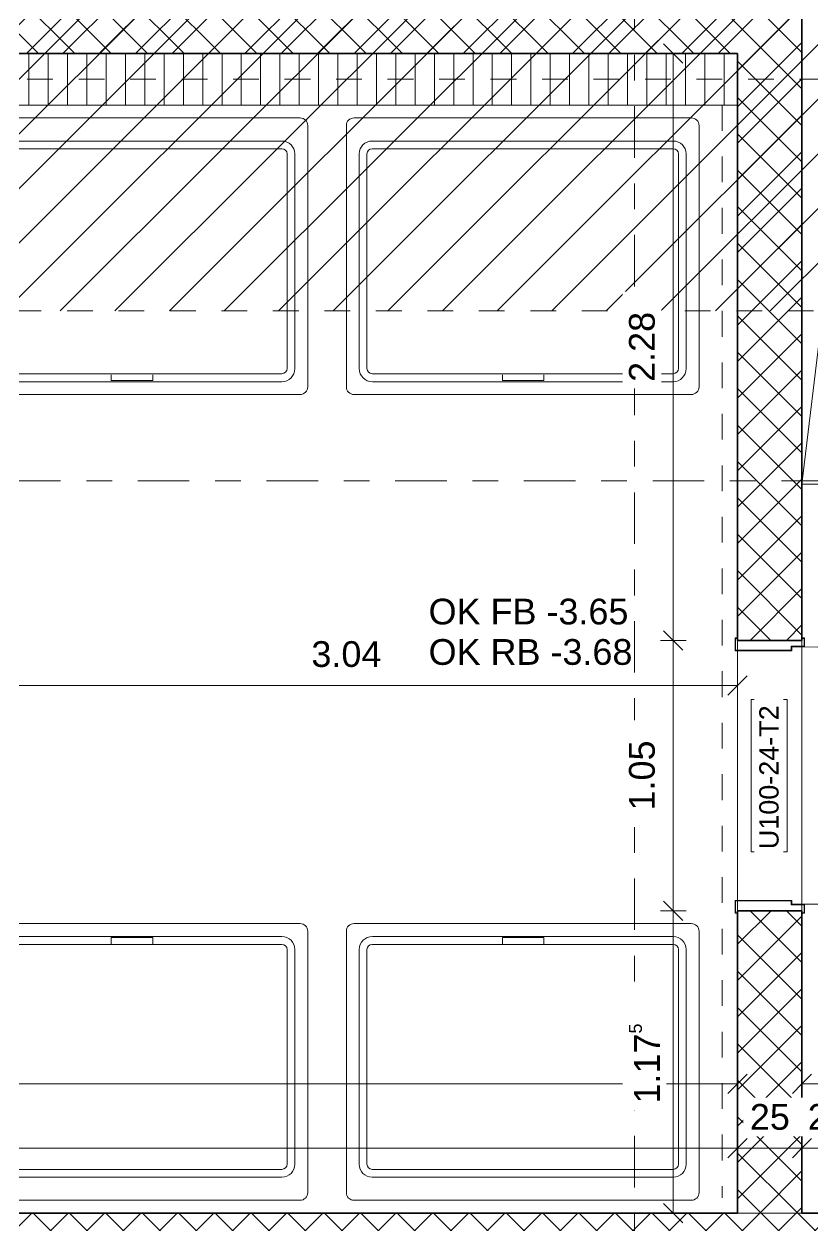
# Model space of a CAD drawing. Header units: metres. Extents: x -86 to 44, y -23 to 39.
# Drawn here: x -6.75 to -3.685, y -2.103 to 2.566 of the extents above; entities that cross this region are included whole.
import ezdxf

# ---------------------------------------------------------------- set-up
doc = ezdxf.new("R2010")
doc.units = ezdxf.units.M
for name, pattern in [('_Rasterlinie_', [0.375, 0.2, -0.05, 0.075, -0.05]), ('_Verdeckte Linien_', [0.15, 0.1, -0.05]), ('Grundrissdarstellung Sturz', [0.25, 0.15, -0.05, 0, -0.05]), ('Strichpunkt - Fein', [0.2, 0.1, -0.05, 0, -0.05])]:
    doc.linetypes.add(name, pattern=pattern)
for name, color, linetype, lineweight in [('A-____-____-DIMS', 7, 'Continuous', 5), ('A-____-____-DIMS-50', 7, 'Continuous', 5), ('A-DETL-____-HDLN', 7, '_Verdeckte Linien_', 9), ('A-DETL-GENF-OTLN', 7, 'Continuous', 9), ('A-DOOR-____-IDEN', 7, 'Continuous', 5), ('A-DOOR-____-OTLN', 7, 'Continuous', 9), ('A-DOOR-FRAM-MCUT', 7, 'Continuous', 9), ('A-DOOR-OPNG-OTLN', 7, 'Continuous', 9), ('A-FLOR-____-OTLN', 7, 'Continuous', 9), ('A-FLOR-____-OVHD', 7, 'Strichpunkt - Fein', 9), ('A-WALL-____-MCUT', 7, 'Continuous', 35), ('A-WALL-____-PATT', 7, 'Continuous', 35), ('G-____-____-DIMS', 7, 'Continuous', 5), ('Q-SPCQ-____-OTLN', 7, 'Continuous', 9), ('S-GRID-____-OTLN', 7, 'Continuous', 5)]:
    doc.layers.add(name, color=color, linetype=linetype, lineweight=lineweight)
doc.styles.add('Arial_1', font='arial.ttf', dxfattribs={"height": 0.1})
doc.styles.add('Arial_2', font='arial.ttf', dxfattribs={"height": 0.075})
doc.dimstyles.new('Arial_2_00mm_fein', dxfattribs={"dimscale": 0.3048, "dimtxt": 0.102026, "dimasz": 0.246063, "dimexe": 0.164042, "dimexo": 0.0625, "dimgap": 0.123031, "dimtad": 1, "dimdec": 1, "dimlfac": 100, "dimrnd": 0.5, "dimdsep": 46, "dimtxsty": 'Arial_1', "dimblk1": 'OBLIQUE', "dimblk2": 'OBLIQUE', "dimsah": 1, "dimcen": 0.09, "dimazin": 0, "dimtfac": 1, "dimtdec": 4, "dimtix": 1, "dimtmove": 0, "dimatfit": 3, "dimfxl": 0.164042, "dimfxlon": 1, "dimtvp": 1, "dimtfill": 1, "dimtolj": 1, "dimtzin": 0, "dimarcsym": 2})
doc.dimstyles.new('Arial_2_00mm_fein_2', dxfattribs={"dimscale": 0.3048, "dimtxt": 0.102026, "dimasz": 0.246063, "dimexe": 0.164042, "dimexo": 0.0625, "dimgap": 0.123031, "dimtad": 1, "dimrnd": 0.005, "dimzin": 0, "dimdsep": 46, "dimtxsty": 'Arial_1', "dimblk1": 'OBLIQUE', "dimblk2": 'OBLIQUE', "dimsah": 1, "dimcen": 0.09, "dimazin": 0, "dimtfac": 1, "dimtdec": 4, "dimtix": 1, "dimtmove": 0, "dimatfit": 3, "dimfxl": 0.164042, "dimfxlon": 1, "dimtvp": 1, "dimtfill": 1, "dimtolj": 1, "dimtzin": 0, "dimarcsym": 2})
doc.dimstyles.new('SUB_Rohbau_fein_1', dxfattribs={"dimscale": 0.3048, "dimtxt": 0.102026, "dimasz": 0.246063, "dimexe": 0.164042, "dimexo": 0.0625, "dimgap": 0.123031, "dimtad": 1, "dimrnd": 0.005, "dimzin": 0, "dimdsep": 46, "dimtxsty": 'Arial_1', "dimblk1": 'OBLIQUE', "dimblk2": 'OBLIQUE', "dimsah": 1, "dimcen": 0.09, "dimazin": 0, "dimtfac": 1, "dimtdec": 4, "dimtix": 1, "dimtmove": 0, "dimatfit": 3, "dimfxl": 0.164042, "dimfxlon": 1, "dimtvp": 1, "dimtfill": 1, "dimtolj": 1, "dimtzin": 0, "dimarcsym": 2})
pattern_1 = [(45, (0, 0), (-0.0707107, 0.0707107), []), (135, (0, 0), (-0.0707107, -0.0707107), [])]

# ---------------------------------------------------------------- blocks, each defined once
blk = doc.blocks.new('TU DF 1 - Stahlzarge - stumpf einschlagend - ML - 1050 x 2140 - EI30-33618918--01_UG_OK_FFB_AF')
at = {"layer": 'A-DOOR-____-OTLN', "linetype": 'Grundrissdarstellung Sturz'}
for p, q in [((-0.525, 0.125), (0.525, 0.125)), ((-0.525, -0.125), (0.525, -0.125))]:
    blk.add_line(p, q, dxfattribs=at)
at = {"layer": 'A-DOOR-FRAM-MCUT'}
for p, q in [((-0.5, 0.135), (-0.535, 0.135)), ((-0.535, 0.135), (-0.535, 0.125)), ((-0.533, 0.125), (-0.533, 0.133)), ((-0.533, 0.133), (-0.502, 0.133)), ((-0.502, 0.133), (-0.502, 0.083)), ((-0.5, 0.085), (-0.5, 0.135)), ((0.535, 0.135), (0.5, 0.135)), ((0.5, 0.135), (0.5, 0.085)), ((0.502, 0.083), (0.502, 0.133)), ((0.502, 0.133), (0.533, 0.133)), ((0.533, 0.133), (0.533, 0.125)), ((0.535, 0.125), (0.535, 0.135)), ((-0.502, 0.083), (-0.487, 0.083)), ((-0.485, 0.085), (-0.5, 0.085)), ((-0.487, 0.083), (-0.487, -0.133)), ((-0.485, -0.135), (-0.485, 0.085)), ((0.5, 0.085), (0.485, 0.085)), ((0.485, 0.085), (0.485, -0.135)), ((0.487, -0.133), (0.487, 0.083)), ((0.487, 0.083), (0.502, 0.083)), ((-0.535, -0.125), (-0.535, -0.135)), ((-0.535, -0.135), (-0.485, -0.135)), ((-0.533, -0.133), (-0.533, -0.125)), ((-0.487, -0.133), (-0.533, -0.133)), ((0.485, -0.135), (0.535, -0.135)), ((0.533, -0.133), (0.487, -0.133)), ((0.533, -0.125), (0.533, -0.133)), ((0.535, -0.135), (0.535, -0.125))]:
    blk.add_line(p, q, dxfattribs=at)
at = {"layer": 'A-DOOR-OPNG-OTLN'}
blk.add_line((0.5, 0.135), (0.5, 1.135), dxfattribs=at)
blk.add_arc((0.5, 0.135), 1, 90, 180, dxfattribs=at)
blk = doc.blocks.new('Müllcontainer-1100 L - schwarz-21087214--01_UG_OK_FFB_AF')
at = {"layer": 'Q-SPCQ-____-OTLN'}
for p, q in [((0.655, 0.3), (-0.655, 0.3)), ((-0.685, 0.27), (-0.685, -0.745)), ((0.685, -0.745), (0.685, 0.27)), ((-0.585, 0.21), (0.585, 0.21)), ((-0.635, -0.674), (-0.635, 0.16)), ((-0.605, 0.16), (-0.605, -0.674)), ((0.585, 0.18), (-0.585, 0.18)), ((0.605, -0.674), (0.605, 0.16)), ((0.635, 0.16), (0.635, -0.674)), ((-0.585, -0.694), (0.585, -0.694)), ((-0.0783, -0.6986), (-0.0783, -0.7205)), ((0.0828, -0.7205), (0.0828, -0.6986)), ((0.584, -0.725), (-0.584, -0.725)), ((-0.0783, -0.7205), (-0.0683, -0.7205)), ((0.0728, -0.7205), (-0.0683, -0.7205)), ((0.0728, -0.7205), (0.0828, -0.7205)), ((-0.655, -0.775), (0.655, -0.775))]:
    blk.add_line(p, q, dxfattribs=at)
for centre, radius, start, end in [((-0.655, 0.27), 0.03, 90, 180), ((0.655, 0.27), 0.03, 360, 90), ((-0.585, 0.16), 0.05, 90, 180), ((0.585, 0.16), 0.05, 360, 90), ((-0.585, 0.16), 0.02, 90, 180), ((0.585, 0.16), 0.02, 360, 90), ((-0.584, -0.674), 0.051, 180, 270), ((-0.585, -0.674), 0.02, 180, 270), ((0.584, -0.674), 0.051, 270, 0), ((0.585, -0.674), 0.02, 270, 0), ((-0.655, -0.745), 0.03, 180, 270), ((0.655, -0.745), 0.03, 270, 0)]:
    blk.add_arc(centre, radius, start, end, dxfattribs=at)
blk = doc.blocks.new('Müllcontainer-1100 L - schwarz-21101845--01_UG_OK_FFB_AF')
at = {"layer": 'Q-SPCQ-____-OTLN'}
for p, q in [((0.655, 0.775), (-0.655, 0.775)), ((-0.685, 0.745), (-0.685, -0.27)), ((-0.584, 0.725), (0.584, 0.725)), ((-0.0783, 0.7205), (-0.0783, 0.6962)), ((-0.0683, 0.7205), (-0.0783, 0.7205)), ((-0.0683, 0.7205), (0.0728, 0.7205)), ((0.0828, 0.7205), (0.0728, 0.7205)), ((0.0828, 0.6962), (0.0828, 0.7205)), ((0.685, -0.27), (0.685, 0.745)), ((-0.635, -0.16), (-0.635, 0.674)), ((-0.605, 0.674), (-0.605, -0.16)), ((0.585, 0.694), (-0.585, 0.694)), ((0.605, -0.16), (0.605, 0.674)), ((0.635, 0.674), (0.635, -0.16)), ((-0.585, -0.18), (0.585, -0.18)), ((0.585, -0.21), (-0.585, -0.21)), ((-0.655, -0.3), (0.655, -0.3))]:
    blk.add_line(p, q, dxfattribs=at)
for centre, radius, start, end in [((-0.655, 0.745), 0.03, 90, 180), ((0.655, 0.745), 0.03, 360, 90), ((-0.584, 0.674), 0.051, 90, 180), ((0.584, 0.674), 0.051, 0, 90), ((-0.585, 0.674), 0.02, 90, 180), ((0.585, 0.674), 0.02, 360, 90), ((-0.585, -0.16), 0.05, 180, 270), ((-0.585, -0.16), 0.02, 180, 270), ((0.585, -0.16), 0.02, 270, 0), ((0.585, -0.16), 0.05, 270, 0), ((-0.655, -0.27), 0.03, 180, 270), ((0.655, -0.27), 0.03, 270, 0)]:
    blk.add_arc(centre, radius, start, end, dxfattribs=at)
blk = doc.blocks.new('Rampenpfeil - Regulär-39786314--01_UG_OK_FFB_AF')
at = {"layer": 'A-DETL-GENF-OTLN'}
blk.add_line((5.42, 0.65), (0, 1.3), dxfattribs=at)
blk = doc.blocks.new('DE_Detailverweis - mit_Rahmen-56961569--01_UG_OK_FFB_AF')
at = {"layer": 'A-DETL-GENF-OTLN', "color": 30, "linetype": 'Strichpunkt - Fein', "true_color": 0xff8000}
for p, q in [((0, 3.65), (6.3504, 3.65)), ((0, 3.65), (0, 0)), ((6.3504, 0), (6.3504, 3.65)), ((6.3504, 0), (0, 0))]:
    blk.add_line(p, q, dxfattribs=at)
blk = doc.blocks.new('DIMBLOCK414--01_UG_OK_FFB_AF')
at = {"layer": 'A-____-____-DIMS-50'}
for p, q in [((-9.933, -1.8015), (-9.933, -1.7515)), ((-9.933, -1.8015), (-9.8955, -1.764)), ((-3.978, -1.8015), (-3.978, -1.7515)), ((-3.978, -1.8015), (-3.9405, -1.764)), ((-9.933, -1.8015), (-9.9705, -1.839)), ((-9.933, -1.8015), (-3.978, -1.8015)), ((-9.933, -1.8015), (-9.933, -1.8515)), ((-3.978, -1.8015), (-4.0155, -1.839)), ((-3.978, -1.8015), (-3.978, -1.8515))]:
    blk.add_line(p, q, dxfattribs=at)
at = {"layer": 'A-____-____-DIMS-50', "color": 0, "insert": (-7.1172, -1.6294), "char_height": 0.1, "width": 0.388091, "attachment_point": 1, "line_spacing_factor": 0.941778, "style": 'Arial_1', "bg_fill": 3, "box_fill_scale": 1.25, "bg_fill_color": 256, "bg_fill_true_color": 13158600, "bg_fill_transparency": 0}
blk.add_mtext('5.95\\A2\\H0.5x;\\S5^  ;\\H2x;', dxfattribs=at)
blk = doc.blocks.new('_Oblique')
at = {"color": 0, "linetype": 'ByBlock', "lineweight": -2}
blk.add_line((-0.5, -0.5), (0.5, 0.5), dxfattribs=at)
blk = doc.blocks.new('DIMBLOCK415--01_UG_OK_FFB_AF')
at = {"layer": 'A-____-____-DIMS-50'}
for p, q in [((-3.978, -1.8015), (-3.978, -1.7515)), ((-3.978, -1.8015), (-3.9405, -1.764)), ((-3.728, -1.8015), (-3.728, -1.7515)), ((-3.728, -1.8015), (-3.6905, -1.764)), ((-3.978, -1.8015), (-4.0155, -1.839)), ((-3.978, -1.8015), (-3.728, -1.8015)), ((-3.978, -1.8015), (-3.978, -1.8515)), ((-3.728, -1.8015), (-3.7655, -1.839)), ((-3.728, -1.8015), (-3.728, -1.8515))]:
    blk.add_line(p, q, dxfattribs=at)
at = {"layer": 'A-____-____-DIMS-50', "color": 0, "insert": (-3.9306, -1.6294), "char_height": 0.1, "width": 0.186088, "attachment_point": 1, "line_spacing_factor": 0.941778, "style": 'Arial_1', "bg_fill": 3, "box_fill_scale": 1.25, "bg_fill_color": 256, "bg_fill_true_color": 13158600, "bg_fill_transparency": 0}
blk.add_mtext('25', dxfattribs=at)
blk = doc.blocks.new('DIMBLOCK416--01_UG_OK_FFB_AF')
at = {"layer": 'A-____-____-DIMS-50'}
for p, q in [((-3.728, -1.8015), (-3.728, -1.7515)), ((-3.728, -1.8015), (-3.6905, -1.764)), ((-3.528, -1.8015), (-3.528, -1.7515)), ((-3.528, -1.8015), (-3.4905, -1.764)), ((-3.728, -1.8015), (-3.7655, -1.839)), ((-3.728, -1.8015), (-3.528, -1.8015)), ((-3.728, -1.8015), (-3.728, -1.8515)), ((-3.528, -1.8015), (-3.5655, -1.839)), ((-3.528, -1.8015), (-3.528, -1.8515))]:
    blk.add_line(p, q, dxfattribs=at)
at = {"layer": 'A-____-____-DIMS-50', "color": 0, "insert": (-3.7056, -1.6294), "char_height": 0.1, "width": 0.186088, "attachment_point": 1, "line_spacing_factor": 0.941778, "style": 'Arial_1', "bg_fill": 3, "box_fill_scale": 1.25, "bg_fill_color": 256, "bg_fill_true_color": 13158600, "bg_fill_transparency": 0}
blk.add_mtext('20', dxfattribs=at)
blk = doc.blocks.new('DIMBLOCK431--01_UG_OK_FFB_AF')
at = {"layer": 'A-____-____-DIMS-50'}
for p, q in [((-3.728, -1.5515), (-3.728, -1.5015)), ((-3.728, -1.5515), (-3.6905, -1.514)), ((-2.428, -1.5515), (-2.428, -1.5015)), ((-2.428, -1.5515), (-2.3905, -1.514)), ((-3.728, -1.5515), (-3.7655, -1.589)), ((-3.728, -1.5515), (-2.428, -1.5515)), ((-3.728, -1.5515), (-3.728, -1.6015)), ((-2.428, -1.5515), (-2.4655, -1.589)), ((-2.428, -1.5515), (-2.428, -1.6015))]:
    blk.add_line(p, q, dxfattribs=at)
at = {"layer": 'A-____-____-DIMS-50', "color": 0, "insert": (-3.2137, -1.3794), "char_height": 0.1, "width": 0.325653, "attachment_point": 1, "line_spacing_factor": 0.941778, "style": 'Arial_1', "bg_fill": 3, "box_fill_scale": 1.25, "bg_fill_color": 256, "bg_fill_true_color": 13158600, "bg_fill_transparency": 0}
blk.add_mtext('1.30', dxfattribs=at)
blk = doc.blocks.new('DIMBLOCK432--01_UG_OK_FFB_AF')
at = {"layer": 'A-____-____-DIMS-50'}
for p, q in [((-12.633, -1.5515), (-12.633, -1.5015)), ((-12.633, -1.5515), (-12.5955, -1.514)), ((-3.978, -1.5515), (-3.978, -1.5015)), ((-3.978, -1.5515), (-3.9405, -1.514)), ((-12.633, -1.5515), (-12.6705, -1.589)), ((-12.633, -1.5515), (-3.978, -1.5515)), ((-12.633, -1.5515), (-12.633, -1.6015)), ((-3.978, -1.5515), (-4.0155, -1.589)), ((-3.978, -1.5515), (-3.978, -1.6015))]:
    blk.add_line(p, q, dxfattribs=at)
at = {"layer": 'A-____-____-DIMS-50', "color": 0, "insert": (-8.4672, -1.3794), "char_height": 0.1, "width": 0.388091, "attachment_point": 1, "line_spacing_factor": 0.941778, "style": 'Arial_1', "bg_fill": 3, "box_fill_scale": 1.25, "bg_fill_color": 256, "bg_fill_true_color": 13158600, "bg_fill_transparency": 0}
blk.add_mtext('8.65\\A2\\H0.5x;\\S5^  ;\\H2x;', dxfattribs=at)
blk = doc.blocks.new('DIMBLOCK757--01_UG_OK_FFB_AF')
at = {"layer": 'A-____-____-DIMS-50'}
for p, q in [((-4.228, 2.4516), (-4.2655, 2.4891)), ((-4.228, 2.4516), (-4.278, 2.4516)), ((-4.228, 2.4516), (-4.228, 0.1716)), ((-4.228, 2.4516), (-4.1905, 2.4141)), ((-4.228, 2.4516), (-4.178, 2.4516)), ((-4.228, 0.1716), (-4.2655, 0.2091)), ((-4.228, 0.1716), (-4.278, 0.1716)), ((-4.228, 0.1716), (-4.1905, 0.1341)), ((-4.228, 0.1716), (-4.178, 0.1716))]:
    blk.add_line(p, q, dxfattribs=at)
at = {"layer": 'A-____-____-DIMS-50', "color": 0, "insert": (-4.4, 1.1759), "char_height": 0.1, "width": 0.325653, "attachment_point": 1, "rotation": 90, "line_spacing_factor": 0.941778, "style": 'Arial_1', "bg_fill": 3, "box_fill_scale": 1.25, "bg_fill_color": 256, "bg_fill_true_color": 13158600, "bg_fill_transparency": 0}
blk.add_mtext('2.28', dxfattribs=at)
blk = doc.blocks.new('DIMBLOCK758--01_UG_OK_FFB_AF')
at = {"layer": 'A-____-____-DIMS-50'}
for p, q in [((-4.228, 0.1716), (-4.2655, 0.2091)), ((-4.228, 0.1716), (-4.278, 0.1716)), ((-4.228, 0.1716), (-4.228, -0.8784)), ((-4.228, 0.1716), (-4.1905, 0.1341)), ((-4.228, 0.1716), (-4.178, 0.1716)), ((-4.228, -0.8784), (-4.278, -0.8784)), ((-4.228, -0.8784), (-4.2655, -0.8409)), ((-4.228, -0.8784), (-4.1905, -0.9159)), ((-4.228, -0.8784), (-4.178, -0.8784))]:
    blk.add_line(p, q, dxfattribs=at)
at = {"layer": 'A-____-____-DIMS-50', "color": 0, "insert": (-4.4, -0.4891), "char_height": 0.1, "width": 0.325653, "attachment_point": 1, "rotation": 90, "line_spacing_factor": 0.941778, "style": 'Arial_1', "bg_fill": 3, "box_fill_scale": 1.25, "bg_fill_color": 256, "bg_fill_true_color": 13158600, "bg_fill_transparency": 0}
blk.add_mtext('1.05', dxfattribs=at)
blk = doc.blocks.new('DIMBLOCK759--01_UG_OK_FFB_AF')
at = {"layer": 'A-____-____-DIMS-50'}
for p, q in [((-4.228, -0.8784), (-4.278, -0.8784)), ((-4.228, -0.8784), (-4.2655, -0.8409)), ((-4.228, -0.8784), (-4.228, -2.0534)), ((-4.228, -0.8784), (-4.1905, -0.9159)), ((-4.228, -0.8784), (-4.178, -0.8784)), ((-4.228, -2.0534), (-4.278, -2.0534)), ((-4.228, -2.0534), (-4.2655, -2.0159)), ((-4.228, -2.0534), (-4.1905, -2.0909)), ((-4.228, -2.0534), (-4.178, -2.0534))]:
    blk.add_line(p, q, dxfattribs=at)
at = {"layer": 'A-____-____-DIMS-50', "color": 0, "insert": (-4.4, -1.6276), "char_height": 0.1, "width": 0.388091, "attachment_point": 1, "rotation": 90, "line_spacing_factor": 0.941778, "style": 'Arial_1', "bg_fill": 3, "box_fill_scale": 1.25, "bg_fill_color": 256, "bg_fill_true_color": 13158600, "bg_fill_transparency": 0}
blk.add_mtext('1.17\\A2\\H0.5x;\\S5^  ;\\H2x;', dxfattribs=at)
blk = doc.blocks.new('DIMBLOCK767--01_UG_OK_FFB_AF')
at = {"layer": 'A-____-____-DIMS-50'}
for p, q in [((-7.018, -0.0034), (-7.018, 0.0466)), ((-7.018, -0.0034), (-6.9805, 0.0341)), ((-3.978, -0.0034), (-3.978, 0.0466)), ((-3.978, -0.0034), (-3.9405, 0.0341)), ((-7.018, -0.0034), (-7.0555, -0.0409)), ((-7.018, -0.0034), (-3.978, -0.0034)), ((-7.018, -0.0034), (-7.018, -0.0534)), ((-3.978, -0.0034), (-4.0155, -0.0409)), ((-3.978, -0.0034), (-3.978, -0.0534))]:
    blk.add_line(p, q, dxfattribs=at)
at = {"layer": 'A-____-____-DIMS-50', "color": 0, "insert": (-5.6337, 0.1686), "char_height": 0.1, "width": 0.325653, "attachment_point": 1, "line_spacing_factor": 0.941778, "style": 'Arial_1', "bg_fill": 3, "box_fill_scale": 1.25, "bg_fill_color": 256, "bg_fill_true_color": 13158600, "bg_fill_transparency": 0}
blk.add_mtext('3.04', dxfattribs=at)

msp = doc.modelspace()

# ---------------------------------------------------------------- hatches: boundary and pattern name
at = {"layer": 'A-DETL-GENF-OTLN', "true_color": 0xff00ff}
h = msp.add_hatch(dxfattribs=at)
h.set_pattern_fill('FP_44', color=6, style=0, pattern_type=2)
h.set_pattern_definition([(45, (0, 0), (-0.106066, 0.106066), [])])
h.paths.add_polyline_path([(-3.728, 1.4516), (-2.728, 1.4516), (-2.728, 6.8016), (4.502, 6.8016), (4.502, 12.6516), (-13.983, 12.6516), (-13.983, 1.4516), (-3.7906, 1.4516)])
h.paths.add_polyline_path([(-9.728, 2.8516), (-9.728, 4.7016), (-9.278, 4.7016), (-9.648, 4.6216), (-9.7268, 2.8782)])
h.paths.add_polyline_path([(-12.983, 4.7016), (-12.983, 4.7016), (-12.983, 5.1158)])
h.paths.add_polyline_path([(-4.768, 9.9916), (-4.768, 11.2516), (-4.128, 11.2516), (-4.688, 11.1716), (-4.7341, 10.4916)])
at = {"layer": 'A-WALL-____-PATT', "lineweight": 9}
h = msp.add_hatch(dxfattribs=at)
h.set_pattern_fill('FP_1', color=256, style=0, pattern_type=2)
h.set_pattern_definition(pattern_1)
h.paths.add_polyline_path([(-4.128, 2.4516), (-3.728, 2.4516), (-3.728, 7.1016), (-4.128, 7.1016), (-4.128, 2.4804)])
h.paths.add_polyline_path([(-4.128, 8.1516), (-3.728, 8.1516), (-3.728, 11.4816), (-4.128, 11.4816), (-4.128, 8.2516)])
h = msp.add_hatch(dxfattribs=at)
h.set_pattern_fill('FP_1', color=256, style=0, pattern_type=2)
h.set_pattern_definition(pattern_1)
h.paths.add_polyline_path([(-12.983, 2.4516), (-4.128, 2.4516), (-4.128, 2.8516), (-12.983, 2.8516), (-12.983, 2.7016)])
at = {"layer": 'A-WALL-____-PATT', "lineweight": 9, "true_color": 0x787878}
h = msp.add_hatch(dxfattribs=at)
h.set_pattern_fill('FP_23', color=8, angle=-90, style=0, pattern_type=2)
h.set_pattern_definition([(270, (-8.306, 2.452), (0.075, 2e-16), [])])
h.paths.add_polyline_path([(-4.0662, 2.2516), (-3.978, 2.2516), (-3.978, 2.4516), (-12.633, 2.4516), (-12.633, 2.2516), (-4.2964, 2.2516)])
at = {"layer": 'A-WALL-____-PATT', "lineweight": 9}
h = msp.add_hatch(dxfattribs=at)
h.set_pattern_fill('FP_1', color=256, style=0, pattern_type=2)
h.set_pattern_definition(pattern_1)
h.paths.add_polyline_path([(-3.728, -2.0534), (-3.728, -0.8784), (-3.978, -0.8784), (-3.978, -2.0534), (-3.7906, -2.0534)])
h.paths.add_polyline_path([(-3.7906, 0.1716), (-3.728, 0.1716), (-3.728, 2.4516), (-3.978, 2.4516), (-3.978, 0.1716)])
h = msp.add_hatch(dxfattribs=at)
h.set_pattern_fill('FP_1', color=256, style=0, pattern_type=2)
h.set_pattern_definition(pattern_1)
h.paths.add_polyline_path([(-12.8065, -2.3534), (-11.533, -2.3533), (-11.533, -2.0534), (-12.983, -2.0534), (-12.983, -2.3534), (-12.8156, -2.3534)])
h.paths.add_polyline_path([(-9.86, -2.3534), (-3.528, -2.3532), (-3.528, -2.0534), (-9.933, -2.0534), (-9.933, -2.3534), (-9.878, -2.3534)])
h.paths.add_polyline_path([(-2.428, -2.3534), (-2.428, -2.0534), (-2.478, -2.0534), (-2.478, -2.3534)])

# ---------------------------------------------------------------- linework, layer by layer
at = {"layer": 'A-DETL-____-HDLN'}
msp.add_line((-13.983, 1.4516), (-2.728, 1.4516), dxfattribs=at)
at = {"layer": 'A-DOOR-____-IDEN', "flags": 128}
msp.add_lwpolyline([(-3.9248, -0.6495), (-3.9248, -0.0575), (-3.7858, -0.0575), (-3.7858, -0.6495)], close=True, dxfattribs=at)
at = {"layer": 'A-FLOR-____-OTLN'}
for p, q in [((-2.428, 0.7791), (-3.728, 0.7791)), ((-3.978, 0.1336), (-3.978, 0.1716)), ((-3.728, 0.1716), (-3.728, 0.1486)), ((-3.728, 0.1466), (-3.728, -0.8534)), ((-3.978, -0.8385), (-3.978, 0.1316)), ((-3.978, -0.8784), (-3.978, -0.8404)), ((-3.728, -0.8554), (-3.728, -0.8784))]:
    msp.add_line(p, q, dxfattribs=at)
at = {"layer": 'A-FLOR-____-OVHD'}
for p, q in [((-4.038, 2.2516), (-4.038, -1.9934)), ((11.227, -2.0534), (-26.968, -2.0534))]:
    msp.add_line(p, q, dxfattribs=at)
at = {"layer": 'A-WALL-____-MCUT'}
for p, q in [((-3.728, 0.1716), (-3.728, 7.1016)), ((-12.633, 2.4516), (-3.978, 2.4516)), ((-3.978, 2.4516), (-3.978, 0.1716)), ((-3.978, 0.1716), (-3.728, 0.1716)), ((-3.728, -0.8784), (-3.978, -0.8784)), ((-3.978, -0.8784), (-3.978, -2.0534)), ((-3.728, -2.0534), (-3.728, -0.8784)), ((-3.978, -2.0534), (-9.933, -2.0534)), ((-3.528, -2.0534), (-3.728, -2.0534))]:
    msp.add_line(p, q, dxfattribs=at)
at = {"layer": 'A-WALL-____-MCUT', "lineweight": 9}
for p, q in [((-12.633, 2.2516), (-3.978, 2.2516)), ((-3.978, -2.0534), (-3.728, -2.0534))]:
    msp.add_line(p, q, dxfattribs=at)
at = {"layer": 'S-GRID-____-OTLN', "color": 8, "linetype": '_Rasterlinie_', "true_color": 0x808080}
for p, q in [((-4.378, -3.9534), (-4.378, 34.9016)), ((-34.308, 0.7916), (27.9515, 0.7916))]:
    msp.add_line(p, q, dxfattribs=at)

# ---------------------------------------------------------------- block references
at = {"layer": 'A-DETL-GENF-OTLN', "rotation": 90}
msp.add_blockref('Rampenpfeil - Regulär-39786314--01_UG_OK_FFB_AF', (-2.428, 0.7791), dxfattribs=at)
at = {"layer": 'A-DETL-GENF-OTLN', "color": 30, "true_color": 0xff8000}
msp.add_blockref('DE_Detailverweis - mit_Rahmen-56961569--01_UG_OK_FFB_AF', (-9.988, 2.3516), dxfattribs=at)
at = {"layer": 'A-DOOR-____-OTLN', "rotation": 269.9999999999999}
msp.add_blockref('TU DF 1 - Stahlzarge - stumpf einschlagend - ML - 1050 x 2140 - EI30-33618918--01_UG_OK_FFB_AF', (-3.853, -0.3534), dxfattribs=at)
at = {"layer": 'Q-SPCQ-____-OTLN'}
for name, p in [('Müllcontainer-1100 L - schwarz-21087214--01_UG_OK_FFB_AF', (-6.333, 1.9016)), ('Müllcontainer-1100 L - schwarz-21087214--01_UG_OK_FFB_AF', (-4.813, 1.9016)), ('Müllcontainer-1100 L - schwarz-21101845--01_UG_OK_FFB_AF', (-6.333, -1.7034)), ('Müllcontainer-1100 L - schwarz-21101845--01_UG_OK_FFB_AF', (-4.813, -1.7034))]:
    msp.add_blockref(name, p, dxfattribs=at)

# ---------------------------------------------------------------- texts
at = {"layer": 'G-____-____-DIMS', "insert": (-5.1785, 0.3337), "char_height": 0.1, "width": 0.946353, "attachment_point": 1, "line_spacing_factor": 0.941778, "style": 'Arial_1'}
msp.add_mtext('OK FB -3.65\\POK RB -3.68', dxfattribs=at)

# ---------------------------------------------------------------- next in the draw order: texts
at = {"layer": 'A-DOOR-____-IDEN', "insert": (-3.8939, -0.6395), "char_height": 0.075, "width": 0.689451, "attachment_point": 1, "rotation": 90, "style": 'Arial_2', "bg_fill": 3, "box_fill_scale": 1.25, "bg_fill_color": 256, "bg_fill_true_color": 13158600, "bg_fill_transparency": 0}
msp.add_mtext('U100-24-T2', dxfattribs=at)

# ---------------------------------------------------------------- next in the draw order: dimensions: what is measured, and where the dimension line sits
at = {"layer": 'A-____-____-DIMS'}
dim = msp.add_linear_dim(base=(-4.228, 0.1716), p1=(-4.178, 2.4516), p2=(-4.178, 0.1716), angle=90, dimstyle='SUB_Rohbau_fein_1', override={"dimpost": '<>', "dimfxl": 2.28}, dxfattribs=at)
dim.commit()
dim.dimension.update_dxf_attribs({"geometry": 'DIMBLOCK757--01_UG_OK_FFB_AF', "text_midpoint": (-4.3166, 1.3116)})
dim = msp.add_linear_dim(base=(-3.978, -1.8015), p1=(-9.933, -1.7515), p2=(-3.978, -1.7515), text='\\A1;5.95\\Q;{\\A1;{\\H0.5x;\\S5^ ;}}', dimstyle='Arial_2_00mm_fein_2', override={"dimpost": '<>', "dimfxl": 5.955}, dxfattribs=at)
dim.commit()
dim.dimension.update_dxf_attribs({"geometry": 'DIMBLOCK414--01_UG_OK_FFB_AF', "text_midpoint": (-6.9555, -1.7129)})

# ---------------------------------------------------------------- next in the draw order: dimensions: what is measured, and where the dimension line sits
dim = msp.add_linear_dim(base=(-4.228, -0.8784), p1=(-4.178, 0.1716), p2=(-4.178, -0.8784), angle=90, dimstyle='SUB_Rohbau_fein_1', override={"dimpost": '<>', "dimfxl": 1.05}, dxfattribs=at)
dim.commit()
dim.dimension.update_dxf_attribs({"geometry": 'DIMBLOCK758--01_UG_OK_FFB_AF', "text_midpoint": (-4.3166, -0.3534)})
dim = msp.add_linear_dim(base=(-3.728, -1.8015), p1=(-3.978, -1.7515), p2=(-3.728, -1.7515), dimstyle='Arial_2_00mm_fein', override={"dimpost": '<>', "dimfxl": 0.25}, dxfattribs=at)
dim.commit()
dim.dimension.update_dxf_attribs({"geometry": 'DIMBLOCK415--01_UG_OK_FFB_AF', "text_midpoint": (-3.853, -1.7129)})

# ---------------------------------------------------------------- next in the draw order: dimensions: what is measured, and where the dimension line sits
for base, p1, p2, dimstyle, override, picture, middle in [((-3.978, -0.0034), (-7.018, 0.0466), (-3.978, 0.0466), 'SUB_Rohbau_fein_1', {"dimpost": '<>', "dimfxl": 3.04}, 'DIMBLOCK767--01_UG_OK_FFB_AF', (-5.498, 0.0852)), ((-3.528, -1.8015), (-3.728, -1.7515), (-3.528, -1.7515), 'Arial_2_00mm_fein', {"dimpost": '<>', "dimfxl": 0.2}, 'DIMBLOCK416--01_UG_OK_FFB_AF', (-3.628, -1.7129))]:
    dim = msp.add_linear_dim(base=base, p1=p1, p2=p2, dimstyle=dimstyle, override=override, dxfattribs=at)
    dim.commit()
    dim.dimension.update_dxf_attribs({"geometry": picture, "text_midpoint": middle})
dim = msp.add_linear_dim(base=(-3.978, -1.5515), p1=(-12.633, -1.5015), p2=(-3.978, -1.5015), text='\\A1;8.65\\Q;{\\A1;{\\H0.5x;\\S5^ ;}}', dimstyle='SUB_Rohbau_fein_1', override={"dimpost": '<>', "dimfxl": 8.655}, dxfattribs=at)
dim.commit()
dim.dimension.update_dxf_attribs({"geometry": 'DIMBLOCK432--01_UG_OK_FFB_AF', "text_midpoint": (-8.3055, -1.4629)})

# ---------------------------------------------------------------- next in the draw order: dimensions: what is measured, and where the dimension line sits
dim = msp.add_linear_dim(base=(-4.228, -2.0534), p1=(-4.178, -0.8784), p2=(-4.178, -2.0534), angle=90, text='\\A1;1.17\\Q;{\\A1;{\\H0.5x;\\S5^ ;}}', dimstyle='SUB_Rohbau_fein_1', override={"dimpost": '<>', "dimfxl": 1.175}, dxfattribs=at)
dim.commit()
dim.dimension.update_dxf_attribs({"geometry": 'DIMBLOCK759--01_UG_OK_FFB_AF', "text_midpoint": (-4.3157, -1.4659)})
dim = msp.add_linear_dim(base=(-2.428, -1.5515), p1=(-3.728, -1.5015), p2=(-2.428, -1.5015), dimstyle='SUB_Rohbau_fein_1', override={"dimpost": '<>', "dimfxl": 1.3}, dxfattribs=at)
dim.commit()
dim.dimension.update_dxf_attribs({"geometry": 'DIMBLOCK431--01_UG_OK_FFB_AF', "text_midpoint": (-3.078, -1.4629)})

doc.saveas('drawing.dxf')
